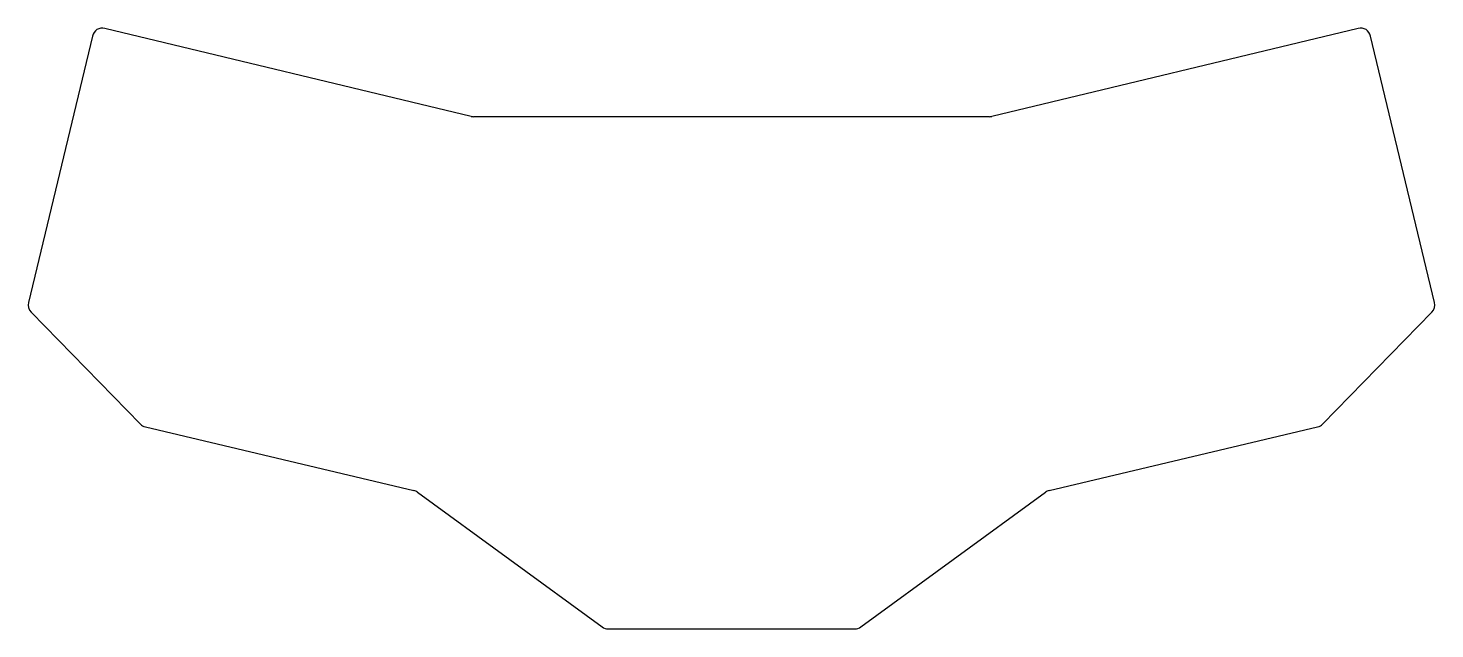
# Model space of a CAD drawing. Header units: millimetres. Extents: x 60 to 332, y -191 to -75.
import ezdxf

# ---------------------------------------------------------------- set-up
doc = ezdxf.new("R2010")
doc.units = ezdxf.units.MM

msp = doc.modelspace()

# ---------------------------------------------------------------- linework, layer by layer
for p, q in [((145.91, -91.59), (75.16, -74.61)), ((317.24, -74.61), (246.49, -91.59)), ((72.75, -76.08), (60.4, -127.52)), ((332, -127.52), (319.65, -76.08)), ((246.02, -91.65), (146.38, -91.65)), ((60.91, -129.38), (82.02, -151.01)), ((310.38, -151.01), (331.49, -129.38)), ((82.99, -151.56), (134.84, -163.84)), ((257.56, -163.84), (309.41, -151.56)), ((135.56, -164.17), (171.22, -190.17)), ((221.18, -190.17), (256.84, -164.17)), ((172.4, -190.56), (220, -190.56))]:
    msp.add_line(p, q)
for centre, start, end in [((74.69, -76.55), 76.5, 166.5), ((317.71, -76.55), 13.5, 103.5), ((146.38, -89.65), 256.5, 270), ((246.02, -89.65), 270, 283.5), ((62.34, -127.99), 166.5, 224.3043), ((330.05, -127.99), 315.6957, 13.5), ((83.45, -149.61), 224.3043, 256.6732), ((308.95, -149.61), 283.3268, 315.6957), ((134.38, -165.79), 53.907, 76.6732), ((258.02, -165.79), 103.3268, 126.093), ((172.4, -188.56), 233.907, 270), ((220, -188.56), 270, 306.093)]:
    msp.add_arc(centre, 2, start, end)

doc.saveas('drawing.dxf')
